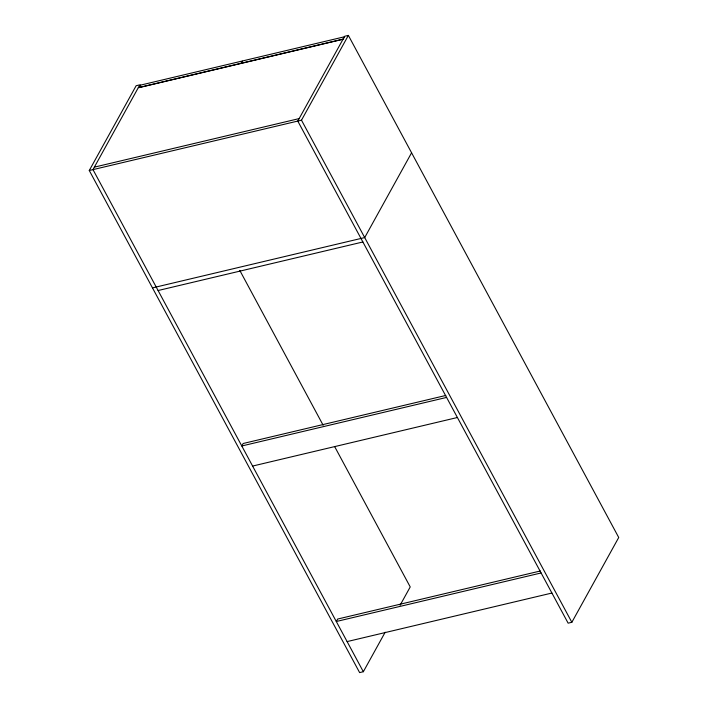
<?xml version="1.0" encoding="UTF-8"?>
<svg xmlns="http://www.w3.org/2000/svg" width="708" height="708" viewBox="0 0 708 708"><rect width="100%" height="100%" fill="white"/><g stroke="black" fill="none" stroke-linecap="round" stroke-linejoin="round"><path stroke-width="1.06" d="M89.27 170.504L136.157 85.712L139.865 84.836L92.987 169.619L363.337 671.724L359.629 672.6L89.27 170.504L301.493 120.192L348.371 35.4L618.73 537.496L571.843 622.288L568.135 623.164L297.776 121.068L344.663 36.276L348.371 35.4M343.088 39.259L344.451 36.781L242.694 60.906L241.322 63.384L342.017 39.506M411.587 152.795L364.7 237.578L152.477 287.891M363.337 671.724L385.179 632.217M400.1 605.243L410.224 586.932L334.707 446.686M138.308 87.659L343.097 39.108M94.35 167.15L299.148 118.599M158.088 290.528L362.877 241.977M445.801 395.462L243.154 443.5L241.791 445.978L446.58 397.427M252.606 466.059L457.395 417.508M540.319 570.993L337.672 619.04L336.3 621.509L541.098 572.958M347.115 641.59L551.913 593.038M301.493 120.192L571.843 622.288M239.782 270.403L323.167 425.26M140.511 85.137L139.14 87.606L240.897 63.481L242.269 61.012L140.511 85.137"/></g></svg>
